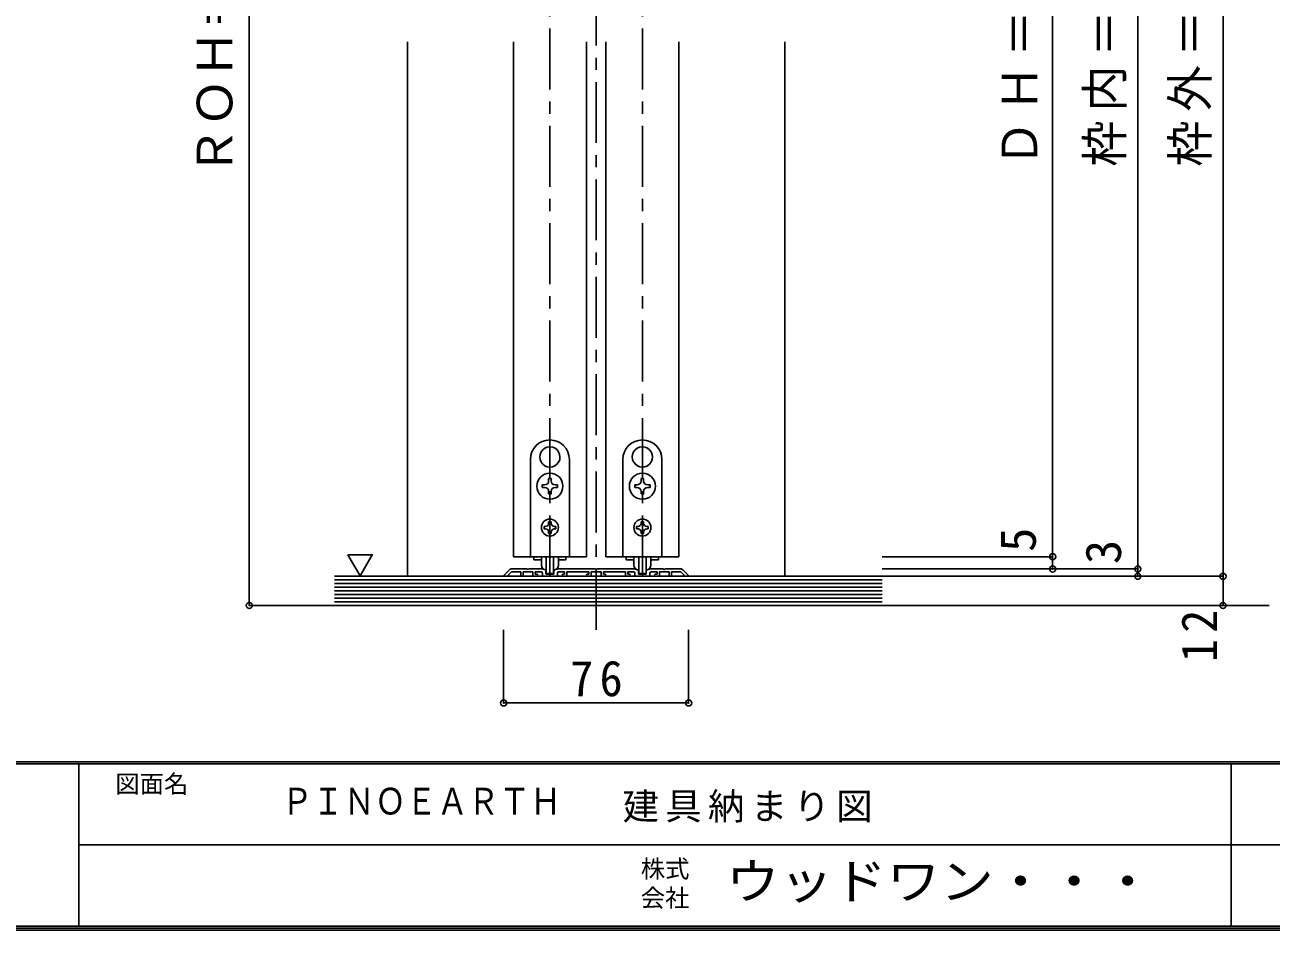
# Model space of a CAD drawing. Units: millimetres, scale not verified. Extents: x -973 to 977, y -718 to 696.
# Drawn here: x -20 to 491, y -701 to -329 of the extents above; entities that cross this region are included whole.
import ezdxf
from ezdxf.enums import TextEntityAlignment as Align

# ---------------------------------------------------------------- set-up
doc = ezdxf.new("R2010")
doc.units = ezdxf.units.MM
doc.header["$LTSCALE"] = 5
doc.header["$PDMODE"] = 32
doc.header["$PDSIZE"] = 2.5
doc.linetypes.add('CHAIN1', pattern=[8, 5, -1, 1, -1])
for name, color, linetype in [('0-1_通り芯', 4, 'CHAIN1'), ('0-3_仕上げ', 2, 'Continuous'), ('0-4_枠', 3, 'Continuous'), ('0-6_扉', 6, 'Continuous'), ('0-7_金物', 7, 'Continuous'), ('0-A_文字', 7, 'Continuous'), ('0-B_寸法', 7, 'Continuous'), ('F-1_枠', 6, 'Continuous'), ('F-A_文字', 7, 'Continuous')]:
    doc.layers.add(name, color=color, linetype=linetype)
doc.styles.add('ＭＳ ゴシック', font='')
doc.styles.get('ＭＳ ゴシック').set_extended_font_data('MS Gothic')

msp = doc.modelspace()

# ---------------------------------------------------------------- linework, layer by layer
at = {"layer": '0-1_通り芯'}
for p, q in [((214.153, -577.5), (214.153, -2.5)), ((195.153, -555.5), (195.153, -74.5)), ((233.153, -555.5), (233.153, -74.5)), ((106.653, -567.5), (490.653, -567.5))]:
    msp.add_line(p, q, dxfattribs=at)
at = {"layer": '0-3_仕上げ'}
for p, q in [((331.653, -555.5), (106.653, -555.5)), ((331.653, -567.5), (106.653, -567.5))]:
    msp.add_line(p, q, dxfattribs=at)
at = {"layer": '0-3_仕上げ', "color": 7}
for p, q in [((331.653, -557), (106.653, -557)), ((331.653, -558.5), (106.653, -558.5)), ((331.653, -560), (106.653, -560)), ((331.653, -561.5), (106.653, -561.5)), ((331.653, -563), (106.653, -563)), ((331.653, -564.5), (106.653, -564.5)), ((331.653, -566), (106.653, -566))]:
    msp.add_line(p, q, dxfattribs=at)
at = {"layer": '0-4_枠', "color": 4}
for p, q in [((136.653, -336), (136.653, -555.5)), ((291.653, -555.5), (291.653, -336))]:
    msp.add_line(p, q, dxfattribs=at)
at = {"layer": '0-6_扉'}
for p, q in [((180.153, -336), (180.153, -547.5)), ((210.153, -336), (210.153, -547.5)), ((218.153, -336), (218.153, -547.5)), ((248.153, -336), (248.153, -547.5)), ((210.153, -547.5), (180.153, -547.5)), ((218.153, -547.5), (248.153, -547.5))]:
    msp.add_line(p, q, dxfattribs=at)
at = {"layer": '0-7_金物'}
for p, q in [((195.054, -502.351), (195.153, -502.45)), ((195.252, -502.351), (195.153, -502.45)), ((233.054, -502.351), (233.153, -502.45)), ((233.252, -502.351), (233.153, -502.45)), ((187.153, -507.5), (187.153, -547.5)), ((191.511, -508.489), (191.646, -508.525)), ((191.609, -508.66), (191.646, -508.525)), ((198.795, -508.489), (198.66, -508.525)), ((198.697, -508.66), (198.66, -508.525)), ((203.153, -547.5), (203.153, -507.5)), ((225.153, -507.5), (225.153, -547.5)), ((229.511, -508.489), (229.646, -508.525)), ((229.609, -508.66), (229.646, -508.525)), ((236.795, -508.489), (236.66, -508.525)), ((236.697, -508.66), (236.66, -508.525)), ((241.153, -547.5), (241.153, -507.5)), ((194.653, -516.3), (194.653, -515.35)), ((194.653, -515.35), (195.653, -515.35)), ((195.653, -515.35), (195.653, -516.3)), ((232.653, -516.3), (232.653, -515.35)), ((232.653, -515.35), (233.653, -515.35)), ((233.653, -515.35), (233.653, -516.3)), ((192.003, -518), (192.953, -518)), ((192.003, -519), (192.003, -518)), ((192.953, -519), (192.003, -519)), ((194.653, -521.65), (194.653, -520.7)), ((197.353, -518), (198.303, -518)), ((198.303, -519), (197.353, -519)), ((198.303, -518), (198.303, -519)), ((230.003, -518), (230.953, -518)), ((230.003, -519), (230.003, -518)), ((230.953, -519), (230.003, -519)), ((232.653, -521.65), (232.653, -520.7)), ((235.353, -518), (236.303, -518)), ((236.303, -519), (235.353, -519)), ((236.303, -518), (236.303, -519)), ((193.353, -535), (192.753, -535)), ((194.653, -533.1), (194.653, -533.7)), ((195.653, -533.1), (194.653, -533.1)), ((194.653, -537.3), (194.653, -537.9)), ((195.653, -533.1), (195.653, -533.7)), ((195.653, -537.3), (195.653, -537.9)), ((196.953, -535), (197.553, -535)), ((197.553, -536), (196.953, -536)), ((197.553, -535), (197.553, -536)), ((231.353, -535), (230.753, -535)), ((232.653, -533.1), (232.653, -533.7)), ((233.653, -533.1), (232.653, -533.1)), ((232.653, -537.3), (232.653, -537.9)), ((233.653, -533.1), (233.653, -533.7)), ((233.653, -537.3), (233.653, -537.9)), ((234.953, -535), (235.553, -535)), ((235.553, -536), (234.953, -536)), ((235.553, -535), (235.553, -536)), ((194.653, -537.9), (195.653, -537.9)), ((232.653, -537.9), (233.653, -537.9)), ((187.153, -547.5), (203.153, -547.5)), ((188.553, -547.5), (188.553, -548.7)), ((191.653, -550.921), (191.653, -547.5)), ((193.653, -547.5), (193.653, -554.121)), ((196.653, -547.5), (196.653, -554.121)), ((198.653, -550.921), (198.653, -547.5)), ((201.753, -547.5), (201.753, -548.7)), ((225.153, -547.5), (241.153, -547.5)), ((226.553, -547.5), (226.553, -548.7)), ((229.653, -550.921), (229.653, -547.5)), ((231.653, -547.5), (231.653, -554.121)), ((234.653, -547.5), (234.653, -554.121)), ((236.653, -550.921), (236.653, -547.5)), ((239.753, -547.5), (239.753, -548.7)), ((191.685, -548.7), (188.553, -548.7)), ((201.753, -548.7), (198.621, -548.7)), ((229.685, -548.7), (226.553, -548.7)), ((239.753, -548.7), (236.621, -548.7)), ((193.953, -554.421), (196.353, -554.421)), ((231.953, -554.421), (234.353, -554.421))]:
    msp.add_line(p, q, dxfattribs=at)
at = {"layer": '0-7_金物', "color": 3}
for p, q in [((178.577, -552.793), (176.212, -555.159)), ((179.284, -552.5), (185.853, -552.5)), ((185.853, -552.5), (186.153, -552.8)), ((186.153, -552.8), (186.453, -552.5)), ((191.924, -552.5), (186.453, -552.5)), ((192.078, -552.524), (193.207, -552.888)), ((198.228, -552.524), (197.1, -552.888)), ((198.382, -552.5), (213.853, -552.5)), ((230.078, -552.524), (231.207, -552.888)), ((236.228, -552.524), (235.1, -552.888)), ((236.382, -552.5), (241.853, -552.5)), ((249.729, -552.793), (252.094, -555.159)), ((177.953, -555.5), (176.353, -555.5)), ((183.153, -555.2), (183.153, -553.7)), ((183.453, -555.5), (183.853, -555.5)), ((184.153, -555.2), (184.153, -553.7)), ((188.153, -553.7), (184.153, -553.7)), ((188.153, -555.2), (188.153, -553.7)), ((189.753, -555.5), (188.453, -555.5)), ((189.153, -553.7), (189.153, -554.7)), ((191.553, -553.7), (189.153, -553.7)), ((189.753, -554.7), (189.153, -554.7)), ((192.053, -554.2), (192.053, -555.2)), ((197.953, -555.5), (192.353, -555.5)), ((193.553, -553.364), (193.553, -554.4)), ((193.853, -554.7), (196.453, -554.7)), ((196.753, -553.364), (196.753, -554.4)), ((198.253, -554.2), (198.253, -555.2)), ((200.553, -554.7), (201.153, -554.7)), ((200.553, -555.5), (201.853, -555.5)), ((210.553, -554.7), (211.153, -554.7)), ((210.553, -555.5), (211.853, -555.5)), ((216.153, -555.2), (216.153, -553.7)), ((217.753, -555.5), (216.453, -555.5)), ((217.153, -553.7), (217.153, -554.7)), ((226.153, -553.7), (217.153, -553.7)), ((217.753, -554.7), (217.153, -554.7)), ((226.153, -555.2), (226.153, -553.7)), ((227.753, -555.5), (226.453, -555.5)), ((227.153, -553.7), (227.153, -554.7)), ((229.553, -553.7), (227.153, -553.7)), ((227.753, -554.7), (227.153, -554.7)), ((230.053, -554.2), (230.053, -555.2)), ((235.953, -555.5), (230.353, -555.5)), ((231.553, -553.364), (231.553, -554.4)), ((231.853, -554.7), (234.453, -554.7)), ((234.753, -553.364), (234.753, -554.4)), ((236.253, -554.2), (236.253, -555.2)), ((238.553, -554.7), (239.153, -554.7)), ((238.553, -555.5), (239.853, -555.5)), ((244.153, -555.2), (244.153, -553.7)), ((244.853, -555.5), (244.453, -555.5)), ((250.153, -554.914), (248.939, -553.7)), ((250.153, -555.3), (250.153, -554.914)), ((250.353, -555.5), (251.953, -555.5))]:
    msp.add_line(p, q, dxfattribs=at)
at = {"layer": '0-7_金物'}
for points in [[(195.653, -520.7), (195.653, -521.65), (194.653, -521.65)], [(233.653, -520.7), (233.653, -521.65), (232.653, -521.65)], [(192.753, -535), (192.753, -536), (193.353, -536)], [(230.753, -535), (230.753, -536), (231.353, -536)]]:
    msp.add_lwpolyline(points, dxfattribs=at)
at = {"layer": '0-7_金物', "color": 3}
for points in [[(229.924, -552.5), (214.453, -552.5), (214.153, -552.8), (213.853, -552.5)], [(249.022, -552.5), (242.453, -552.5), (242.153, -552.8), (241.853, -552.5)], [(178.153, -555.3), (178.153, -554.914), (179.367, -553.7), (183.153, -553.7)], [(198.753, -553.7), (201.153, -553.7), (201.153, -554.7)], [(202.153, -555.2), (202.153, -553.7), (211.153, -553.7), (211.153, -554.7)], [(212.153, -555.2), (212.153, -553.7), (216.153, -553.7)], [(236.753, -553.7), (239.153, -553.7), (239.153, -554.7)], [(240.153, -555.2), (240.153, -553.7), (244.153, -553.7)], [(245.153, -555.2), (245.153, -553.7), (248.939, -553.7)]]:
    msp.add_lwpolyline(points, dxfattribs=at)
at = {"layer": '0-7_金物'}
for centre, radius in [((195.153, -518.5), 5.35), ((233.153, -518.5), 5.35), ((195.153, -535.5), 3.5), ((233.153, -535.5), 3.5)]:
    msp.add_circle(centre, radius, dxfattribs=at)
for centre, radius, start, end in [((195.153, -507.5), 8, 0, 180), ((233.153, -507.5), 8, 0, 180), ((195.153, -506.5), 4.15, 91.3645, 208.6355), ((195.153, -506.5), 4.15, 331.3645, 88.6355), ((233.153, -506.5), 4.15, 91.3645, 208.6355), ((233.153, -506.5), 4.15, 331.3645, 88.6355), ((195.153, -506.5), 4.15, 211.3645, 328.6355), ((233.153, -506.5), 4.15, 211.3645, 328.6355), ((192.953, -516.3), 1.7, 270, 0), ((197.353, -516.3), 1.7, 180, 270), ((230.953, -516.3), 1.7, 270, 0), ((235.353, -516.3), 1.7, 180, 270), ((192.953, -520.7), 1.7, 0, 90), ((197.353, -520.7), 1.7, 90, 180), ((230.953, -520.7), 1.7, 0, 90), ((235.353, -520.7), 1.7, 90, 180), ((193.353, -533.7), 1.3, 270, 0), ((193.353, -537.3), 1.3, 0, 90), ((196.953, -533.7), 1.3, 180, 270), ((196.953, -537.3), 1.3, 90, 180), ((231.353, -533.7), 1.3, 270, 0), ((231.353, -537.3), 1.3, 0, 90), ((234.953, -533.7), 1.3, 180, 270), ((234.953, -537.3), 1.3, 90, 180), ((193.653, -550.921), 2, 180, 264.78409), ((196.653, -550.921), 2, 275.21591, 0), ((231.653, -550.921), 2, 180, 264.78409), ((234.653, -550.921), 2, 275.21591, 0), ((193.453, -553.112), 0.2, 0, 84.78409), ((193.953, -554.121), 0.3, 180, 270), ((196.353, -554.121), 0.3, 270, 0), ((196.853, -553.112), 0.2, 95.21591, 180), ((231.453, -553.112), 0.2, 0, 84.78409), ((231.953, -554.121), 0.3, 180, 270), ((234.353, -554.121), 0.3, 270, 0), ((234.853, -553.112), 0.2, 95.21591, 180)]:
    msp.add_arc(centre, radius, start, end, dxfattribs=at)
at = {"layer": '0-7_金物', "color": 3}
for centre, radius, start, end in [((179.284, -553.5), 1, 90, 135), ((191.924, -553), 0.5, 72.1213, 90), ((198.382, -553), 0.5, 90, 107.8787), ((229.924, -553), 0.5, 72.1213, 90), ((236.382, -553), 0.5, 90, 107.8787), ((249.022, -553.5), 1, 45, 90), ((176.353, -555.3), 0.2, 135, 270), ((177.953, -555.3), 0.2, 270, 0), ((183.453, -555.2), 0.3, 180, 270), ((183.853, -555.2), 0.3, 270, 0), ((188.453, -555.2), 0.3, 180, 270), ((189.753, -555.1), 0.4, 0, 90), ((189.753, -555.1), 0.4, 270, 0), ((191.553, -554.2), 0.5, 0, 90), ((192.353, -555.2), 0.3, 180, 270), ((193.053, -553.364), 0.5, 0, 72.1213), ((193.853, -554.4), 0.3, 180, 270), ((196.453, -554.4), 0.3, 270, 0), ((197.253, -553.364), 0.5, 107.8787, 180), ((197.953, -555.2), 0.3, 270, 0), ((198.753, -554.2), 0.5, 90, 180), ((200.553, -555.1), 0.4, 90, 180), ((200.553, -555.1), 0.4, 180, 270), ((201.853, -555.2), 0.3, 270, 0), ((210.553, -555.1), 0.4, 90, 180), ((210.553, -555.1), 0.4, 180, 270), ((211.853, -555.2), 0.3, 270, 0), ((216.453, -555.2), 0.3, 180, 270), ((217.753, -555.1), 0.4, 0, 90), ((217.753, -555.1), 0.4, 270, 0), ((226.453, -555.2), 0.3, 180, 270), ((227.753, -555.1), 0.4, 0, 90), ((227.753, -555.1), 0.4, 270, 0), ((229.553, -554.2), 0.5, 0, 90), ((230.353, -555.2), 0.3, 180, 270), ((231.053, -553.364), 0.5, 0, 72.1213), ((231.853, -554.4), 0.3, 180, 270), ((234.453, -554.4), 0.3, 270, 0), ((235.253, -553.364), 0.5, 107.8787, 180), ((235.953, -555.2), 0.3, 270, 0), ((236.753, -554.2), 0.5, 90, 180), ((238.553, -555.1), 0.4, 90, 180), ((238.553, -555.1), 0.4, 180, 270), ((239.853, -555.2), 0.3, 270, 0), ((244.453, -555.2), 0.3, 180, 270), ((244.853, -555.2), 0.3, 270, 0), ((250.353, -555.3), 0.2, 180, 270), ((251.953, -555.3), 0.2, 270, 45)]:
    msp.add_arc(centre, radius, start, end, dxfattribs=at)
at = {"layer": '0-A_文字'}
msp.add_line((112.218, -546.686), (117.218, -555.347), dxfattribs=at)
msp.add_lwpolyline([(112.218, -546.686), (122.218, -546.686), (117.218, -555.347)], dxfattribs=at)
at = {"layer": '0-B_寸法', "color": 4}
for p, q in [((71.653, -52.5), (71.653, -567.5)), ((471.653, -555.5), (471.653, -60.5)), ((436.653, -552.5), (436.653, -90.5)), ((401.653, -104.5), (401.653, -547.5)), ((401.653, -547.5), (331.653, -547.5)), ((401.653, -547.5), (401.653, -552.5)), ((436.653, -552.5), (331.653, -552.5)), ((436.653, -555.5), (436.653, -552.5)), ((471.653, -555.5), (331.653, -555.5)), ((471.653, -567.5), (471.653, -555.5)), ((71.653, -567.5), (106.653, -567.5)), ((471.653, -567.5), (331.653, -567.5)), ((176.153, -607.5), (176.153, -577.5)), ((252.153, -607.5), (252.153, -577.5)), ((252.153, -607.5), (176.153, -607.5))]:
    msp.add_line(p, q, dxfattribs=at)
at = {"layer": '0-B_寸法'}
for p in [(401.653, -547.5), (401.653, -552.5), (436.653, -552.5), (436.653, -555.5), (471.653, -555.5), (71.653, -567.5), (471.653, -567.5), (176.153, -607.5), (252.153, -607.5)]:
    msp.add_point(p, dxfattribs=at)
at = {"layer": 'F-1_枠'}
for p, q in [((976.653, -631.667), (-973.347, -631.667)), ((976.653, -632.5), (-973.347, -632.5)), ((1.653, -632.5), (1.653, -699.167)), ((474.986, -632.5), (474.986, -699.167)), ((1.653, -665.833), (974.986, -665.834)), ((976.653, -699.167), (-973.347, -699.167)), ((976.653, -700), (-973.347, -700)), ((976.653, -700.833), (-973.347, -700.833))]:
    msp.add_line(p, q, dxfattribs=at)

# ---------------------------------------------------------------- texts
at = {"layer": '0-B_寸法', "style": 'ＭＳ ゴシック'}
for s, p in [('ＲＯＨ＝2,055', (69.153, -391)), ('5', (399.153, -545.5)), ('3', (434.153, -550.5))]:
    msp.add_text(s, height=14.66, rotation=90, dxfattribs=at).set_placement(p, align=Align.BOTTOM_LEFT)
at = {"layer": '0-B_寸法', "char_height": 14.66, "attachment_point": 7, "rotation": 90, "style": 'ＭＳ ゴシック'}
for s, insert in [('\\T1.19;\\W0.95;ＤＨ＝1,983', (399.153, -387.25)), ('\\T1.19;\\W0.95;枠内＝2,002', (434.153, -387.25)), ('\\T1.19;\\W0.95;枠外＝2,035', (469.153, -387.25)), ('\\T1.27;\\W0.95;12', (469.153, -590.75))]:
    msp.add_mtext(s, dxfattribs=dict(at, insert=insert))
at = {"layer": '0-B_寸法', "insert": (203.528, -605), "char_height": 14.66, "attachment_point": 7, "style": 'ＭＳ ゴシック'}
msp.add_mtext('\\T1.27;\\W0.95;76', dxfattribs=at)
at = {"layer": 'F-A_文字', "style": 'ＭＳ ゴシック'}
for s, p in [('図面名', (16.653, -646.667)), ('株式', (232.486, -681.5)), ('会社', (232.486, -693.5))]:
    msp.add_text(s, height=7.331, dxfattribs=at).set_placement(p, align=Align.BOTTOM_LEFT)
for s, height, width, p in [('ＰＩＮＯＥＡＲＴＨ', 11, 0.85, (84.986, -656.667)), ('ウッドワン・・・', 14.66, 1.1, (267.486, -692.5))]:
    msp.add_text(s, height=height, dxfattribs=dict(at, width=width)).set_placement(p, align=Align.BOTTOM_LEFT)
at = {"layer": 'F-A_文字', "insert": (224.986, -656.667), "char_height": 11, "attachment_point": 7, "style": 'ＭＳ ゴシック'}
msp.add_mtext('\\T1.17;建具納まり図', dxfattribs=at)

doc.saveas('drawing.dxf')
